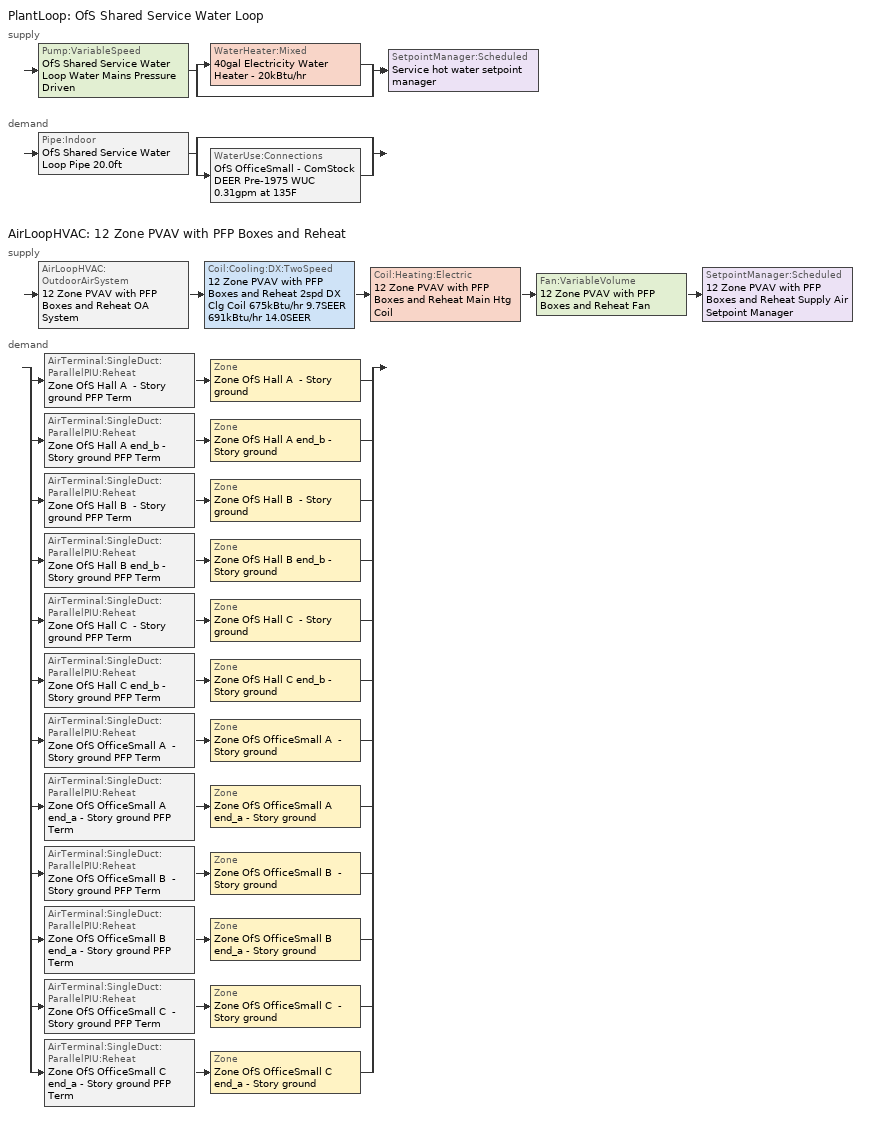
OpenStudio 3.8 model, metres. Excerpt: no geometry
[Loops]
PlantLoop 'OfS Shared Service Water Loop'
 supply: Pump:VariableSpeed 'OfS Shared Service Water Loop Water Mains Pressure Driven' > split
  | WaterHeater:Mixed '40gal Electricity Water Heater - 20kBtu/hr'
  | bypass
  join > SetpointManager:Scheduled 'Service hot water setpoint manager'
 demand: Pipe:Indoor 'OfS Shared Service Water Loop Pipe 20.0ft' > split
  | bypass
  | WaterUse:Connections 'OfS OfficeSmall - ComStock DEER Pre-1975 WUC 0.31gpm at 135F'
AirLoopHVAC '12 Zone PVAV with PFP Boxes and Reheat'
 supply: AirLoopHVAC:OutdoorAirSystem '12 Zone PVAV with PFP Boxes and Reheat OA System' > Coil:Cooling:DX:TwoSpeed '12 Zone PVAV with PFP Boxes and Reheat 2spd DX Clg Coil 675kBtu/hr 9.7SEER 691kBtu/hr 14.0SEER' > Coil:Heating:Electric '12 Zone PVAV with PFP Boxes and Reheat Main Htg Coil' > Fan:VariableVolume '12 Zone PVAV with PFP Boxes and Reheat Fan' > SetpointManager:Scheduled '12 Zone PVAV with PFP Boxes and Reheat Supply Air Setpoint Manager'
 demand: split
  | AirTerminal:SingleDuct:ParallelPIU:Reheat 'Zone OfS Hall A  - Story ground PFP Term' > Zone 'Zone OfS Hall A  - Story ground'
  | AirTerminal:SingleDuct:ParallelPIU:Reheat 'Zone OfS Hall A end_b - Story ground PFP Term' > Zone 'Zone OfS Hall A end_b - Story ground'
  | AirTerminal:SingleDuct:ParallelPIU:Reheat 'Zone OfS Hall B  - Story ground PFP Term' > Zone 'Zone OfS Hall B  - Story ground'
  | AirTerminal:SingleDuct:ParallelPIU:Reheat 'Zone OfS Hall B end_b - Story ground PFP Term' > Zone 'Zone OfS Hall B end_b - Story ground'
  | AirTerminal:SingleDuct:ParallelPIU:Reheat 'Zone OfS Hall C  - Story ground PFP Term' > Zone 'Zone OfS Hall C  - Story ground'
  | AirTerminal:SingleDuct:ParallelPIU:Reheat 'Zone OfS Hall C end_b - Story ground PFP Term' > Zone 'Zone OfS Hall C end_b - Story ground'
  | AirTerminal:SingleDuct:ParallelPIU:Reheat 'Zone OfS OfficeSmall A  - Story ground PFP Term' > Zone 'Zone OfS OfficeSmall A  - Story ground'
  | AirTerminal:SingleDuct:ParallelPIU:Reheat 'Zone OfS OfficeSmall A end_a - Story ground PFP Term' > Zone 'Zone OfS OfficeSmall A end_a - Story ground'
  | AirTerminal:SingleDuct:ParallelPIU:Reheat 'Zone OfS OfficeSmall B  - Story ground PFP Term' > Zone 'Zone OfS OfficeSmall B  - Story ground'
  | AirTerminal:SingleDuct:ParallelPIU:Reheat 'Zone OfS OfficeSmall B end_a - Story ground PFP Term' > Zone 'Zone OfS OfficeSmall B end_a - Story ground'
  | AirTerminal:SingleDuct:ParallelPIU:Reheat 'Zone OfS OfficeSmall C  - Story ground PFP Term' > Zone 'Zone OfS OfficeSmall C  - Story ground'
  | AirTerminal:SingleDuct:ParallelPIU:Reheat 'Zone OfS OfficeSmall C end_a - Story ground PFP Term' > Zone 'Zone OfS OfficeSmall C end_a - Story ground'
[SizingPeriod:DesignDay] Barometric Pressure {Pa}=94458; Wind Speed {m/s}=4.8; Wind Direction {deg}=290; Rain Indicator=No; Snow Indicator=No; Day of Month=21; Day Type=SummerDesignDay; Daylight Saving Time Indicator=No; Humidity Condition Type=Wetbulb; Dry-Bulb Temperature Range Modifier Type=DefaultMultipliers; Solar Model Indicator=ASHRAETau
Name | Maximum Dry-Bulb Temperature {C} | Daily Dry-Bulb Temperature Range {deltaC} | Month | Wetbulb or DewPoint at Maximum Dry-Bulb {C} | ASHRAE Clear Sky Optical Depth for Beam Irradiance | ASHRAE Clear Sky Optical Depth for Diffuse Irradiance
Barstow Daggett October .4% Condns DB=>MCWB 1 | 36.3 | 15.3 | 10 | 17.2 | 0.325 | 2.491
Barstow Daggett September .4% Condns DB=>MCWB 1 | 40.8 | 16.2 | 9 | 19.4 | 0.315 | 2.542
[Construction]
Uninsulated copper pipe 0.75in type L: Copper pipe 0.75in type L
[Material]
Copper pipe 0.75in type L: Roughness=Smooth; Thickness {m}=0.001143; Conductivity {W/m-K}=386; Density {kg/m3}=8906.27; Specific Heat {J/kg-K}=385.1856; Thermal Absorptance=0.9; Solar Absorptance=0.7; Visible Absorptance=0.7
[Sizing:Zone] Zone Cooling Design Supply Air Temperature Input Method=SupplyAirTemperature; Zone Cooling Design Supply Air Temperature {C}=12.7778; Zone Cooling Design Supply Air Temperature Difference {deltaC}=11.11; Zone Heating Design Supply Air Temperature Input Method=SupplyAirTemperature; Zone Heating Design Supply Air Temperature {C}=40; Zone Heating Design Supply Air Temperature Difference {deltaC}=11.11; Zone Cooling Design Supply Air Humidity Ratio {kg-H2O/kg-air}=0.0085; Zone Heating Design Supply Air Humidity Ratio {kg-H2O/kg-air}=0.008; Cooling Design Air Flow Method=DesignDay; Heating Design Air Flow Method=DesignDay; Account for Dedicated Outdoor Air System=No; Dedicated Outdoor Air System Control Strategy=NeutralSupplyAir; Dedicated Outdoor Air Low Setpoint Temperature for Design {C}=autosize; Dedicated Outdoor Air High Setpoint Temperature for Design {C}=autosize; Zone Load Sizing Method=Sensible Load Only No Latent Load; Zone Latent Cooling Design Supply Air Humidity Ratio Input Method=HumidityRatioDifference; Zone Cooling Design Supply Air Humidity Ratio Difference {kgWater/kgDryAir}=0.005; Zone Latent Heating Design Supply Air Humidity Ratio Input Method=HumidityRatioDifference; Zone Humidification Design Supply Air Humidity Ratio Difference {kgWater/kgDryAir}=0.005
Zone OfS OfficeSmall A end_a - Story ground; Zone OfS OfficeSmall B end_a - Story ground; Zone OfS OfficeSmall C end_a - Story ground; Zone OfS OfficeSmall A  - Story ground; Zone OfS OfficeSmall B  - Story ground; Zone OfS OfficeSmall C  - Story ground; Zone OfS Hall A  - Story ground; Zone OfS Hall B  - Story ground; Zone OfS Hall C  - Story ground; Zone OfS Hall A end_b - Story ground; Zone OfS Hall B end_b - Story ground; Zone OfS Hall C end_b - Story ground
[Zone equipment]
Zone OfS OfficeSmall A end_a - Story ground: Zone OfS OfficeSmall A end_a - Story ground PFP Term
Zone OfS OfficeSmall B end_a - Story ground: Zone OfS OfficeSmall B end_a - Story ground PFP Term
Zone OfS OfficeSmall C end_a - Story ground: Zone OfS OfficeSmall C end_a - Story ground PFP Term
Zone OfS OfficeSmall A  - Story ground: Zone OfS OfficeSmall A  - Story ground PFP Term
Zone OfS OfficeSmall B  - Story ground: Zone OfS OfficeSmall B  - Story ground PFP Term
Zone OfS OfficeSmall C  - Story ground: Zone OfS OfficeSmall C  - Story ground PFP Term
Zone OfS Hall A  - Story ground: Zone OfS Hall A  - Story ground PFP Term
Zone OfS Hall B  - Story ground: Zone OfS Hall B  - Story ground PFP Term
Zone OfS Hall C  - Story ground: Zone OfS Hall C  - Story ground PFP Term
Zone OfS Hall A end_b - Story ground: Zone OfS Hall A end_b - Story ground PFP Term
Zone OfS Hall B end_b - Story ground: Zone OfS Hall B end_b - Story ground PFP Term
Zone OfS Hall C end_b - Story ground: Zone OfS Hall C end_b - Story ground PFP Term
[WaterUse:Connections]
OfS OfficeSmall - ComStock DEER Pre-1975 WUC 0.31gpm at 135F: Drain Water Heat Exchanger Type=None; Drain Water Heat Exchanger Destination=Plant; Water Use Equipment Name 1=OfS OfficeSmall - ComStock DEER Pre-1975 Service Water Use 0.31gpm at 135F
[WaterUse:Equipment:Definition]
OfS OfficeSmall - ComStock DEER Pre-1975 Service Water Use Def 0.31gpm: Peak Flow Rate {m3/s}=1.98676e-05; Target Temperature Schedule=Mixed Water At Faucet Temp - 135F; Sensible Fraction Schedule=Fraction Sensible - 0.2; Latent Fraction Schedule=Fraction Latent - 0.05
[WaterUse:Equipment]
OfS OfficeSmall - ComStock DEER Pre-1975 Service Water Use 0.31gpm at 135F: Water Use Equipment Definition=OfS OfficeSmall - ComStock DEER Pre-1975 Service Water Use Def 0.31gpm; Flow Rate Fraction Schedule=D_OfS_All_DHW_DHW_Yr
[PlantLoop]
OfS Shared Service Water Loop: Glycol Concentration=0; Maximum Loop Temperature {C}=60; Minimum Loop Temperature {C}=10; Maximum Loop Flow Rate {m3/s}=1.98676e-05; Plant Loop Volume {m3}=0.00238411; Load Distribution Scheme=Optimal
[Sizing:Plant]
OfS Shared Service Water Loop: Loop Type=Heating; Design Loop Exit Temperature {C}=60; Loop Design Temperature Difference {deltaC}=5; Sizing Option=NonCoincident; Zone Timesteps in Averaging Window=1; Coincident Sizing Factor Mode=None
[SetpointManager:Scheduled] Control Variable=Temperature
Name | Schedule | Setpoint Node or NodeList
Service hot water setpoint manager | Service Water Loop Temp - 140F | OfS Shared Service Water Loop Supply Outlet Node
12 Zone PVAV with PFP Boxes and Reheat Supply Air Setpoint Manager | Supply Air Temp - 55.0F | 12 Zone PVAV with PFP Boxes and Reheat Supply Outlet Node
[Pump:VariableSpeed]
OfS Shared Service Water Loop Water Mains Pressure Driven: Rated Flow Rate {m3/s}=1.98676e-05; Rated Pump Head {Pa}=0.001; Rated Power Consumption {W}=2.54713e-08; Motor Efficiency=1; Coefficient 1 of the Part Load Performance Curve=0; Coefficient 2 of the Part Load Performance Curve=3.2485; Coefficient 3 of the Part Load Performance Curve=-4.7443; Coefficient 4 of the Part Load Performance Curve=2.5294; Pump Control Type=Intermittent; Skin Loss Radiative Fraction=0.5; Design Power Sizing Method=PowerPerFlowPerPressure; Design Electric Power per Unit Flow Rate {W/(m3/s)}=348701.1; Design Shaft Power per Unit Flow Rate per Unit Head {W-s/m3-Pa}=1.28205; Design Minimum Flow Rate Fraction=0
[WaterHeater:Mixed]
40gal Electricity Water Heater - 20kBtu/hr: Tank Volume {m3}=0.151416; Setpoint Temperature Schedule=Service Water Loop Temp - 140F; Deadband Temperature Difference {deltaC}=2; Maximum Temperature Limit {C}=60; Heater Control Type=Cycle; Heater Maximum Capacity {W}=5814.3; Heater Fuel Type=Electricity; Heater Thermal Efficiency=1; Off Cycle Parasitic Fuel Consumption Rate {W}=0; Off Cycle Parasitic Fuel Type=Electricity; Off Cycle Parasitic Heat Fraction to Tank=0.8; On Cycle Parasitic Fuel Consumption Rate {W}=0; On Cycle Parasitic Fuel Type=Electricity; Ambient Temperature Indicator=Schedule; Ambient Temperature Schedule=Water Heater Ambient Temp Schedule 71.6F; Off Cycle Loss Coefficient to Ambient Temperature {W/K}=1.053; On Cycle Loss Coefficient to Ambient Temperature {W/K}=1.053; Use Side Effectiveness=1; Source Side Effectiveness=1; Use Side Design Flow Rate {m3/s}=autosize; Source Side Design Flow Rate {m3/s}=autosize; Indirect Water Heating Recovery Time {hr}=1.5; Source Side Flow Control Mode=IndirectHeatPrimarySetpoint
[WaterHeater:Sizing]
40gal Electricity Water Heater - 20kBtu/hr: Design Mode=PeakDraw; Time Storage Can Meet Peak Draw {hr}=0.538503; Time for Tank Recovery {hr}=0; Nominal Tank Volume for Autosizing Plant Connections {m3}=1
[Pipe:Indoor]
OfS Shared Service Water Loop Pipe 20.0ft: Construction=Uninsulated copper pipe 0.75in type L; Environment Type=Schedule; Ambient Temperature Schedule=OfS Shared Service Water Loop Piping Air Temp - 70F; Ambient Air Velocity Schedule=OfS Shared Service Water Loop Piping Air Velocity - 0.67mph; Pipe Inside Diameter {m}=0.019939; Pipe Length {m}=6.096
[AirLoopHVAC]
12 Zone PVAV with PFP Boxes and Reheat: Availability Schedule=Always On Discrete; Design Supply Air Flow Rate {m3/s}=11.519; Design Return Air Flow Fraction of Supply Air Flow=1
[Sizing:System]
12 Zone PVAV with PFP Boxes and Reheat: Type of Load to Size On=Sensible; Design Outdoor Air Flow Rate {m3/s}=11.519; Central Heating Maximum System Air Flow Ratio=0.3; Preheat Design Temperature {C}=7.22222; Preheat Design Humidity Ratio {kg-H2O/kg-Air}=0.008; Precool Design Temperature {C}=12.7778; Precool Design Humidity Ratio {kg-H2O/kg-Air}=0.008; Central Cooling Design Supply Air Temperature {C}=12.7778; Central Heating Design Supply Air Temperature {C}=12.7778; Sizing Option=Coincident; 100% Outdoor Air in Cooling=No; 100% Outdoor Air in Heating=No; Central Cooling Design Supply Air Humidity Ratio {kg-H2O/kg-Air}=0.0085; Central Heating Design Supply Air Humidity Ratio {kg-H2O/kg-Air}=0.008; Cooling Design Air Flow Method=DesignDay; Heating Design Air Flow Method=DesignDay; System Outdoor Air Method=ZoneSum; Zone Maximum Outdoor Air Fraction=1; Cooling Supply Air Flow Rate Per Floor Area {m3/s-m2}=0.00996765; Cooling Fraction of Autosized Cooling Supply Air Flow Rate=1; Cooling Supply Air Flow Rate Per Unit Cooling Capacity {m3/s-W}=3.94755e-05; Heating Supply Air Flow Rate Per Floor Area {m3/s-m2}=0.00996765; Heating Fraction of Autosized Heating Supply Air Flow Rate=1; Heating Fraction of Autosized Cooling Supply Air Flow Rate=1; Heating Supply Air Flow Rate Per Unit Heating Capacity {m3/s-W}=3.15882e-05; Cooling Design Capacity Method=CoolingDesignCapacity; Cooling Design Capacity {W}=169901; Cooling Design Capacity Per Floor Area {W/m2}=234.7; Fraction of Autosized Cooling Design Capacity=1; Heating Design Capacity Method=HeatingDesignCapacity; Heating Design Capacity {W}=18543.49; Heating Design Capacity Per Floor Area {W/m2}=157; Fraction of Autosized Heating Design Capacity=1; Central Cooling Capacity Control Method=OnOff; Occupant Diversity=1
[Fan:VariableVolume]
12 Zone PVAV with PFP Boxes and Reheat Fan: Availability Schedule=Always On Discrete; Fan Total Efficiency=0.61165; Pressure Rise {Pa}=1574.24; Maximum Flow Rate {m3/s}=11.519; Fan Power Minimum Flow Rate Input Method=Fraction; Fan Power Minimum Flow Fraction=0.25; Fan Power Minimum Air Flow Rate {m3/s}=0; Motor Efficiency=0.941; Motor In Airstream Fraction=1; Fan Power Coefficient 1=0.189848; Fan Power Coefficient 2=0.31447; Fan Power Coefficient 3=0.495682; Fan Power Coefficient 4=0; Fan Power Coefficient 5=0
[Coil:Heating:Electric] Availability Schedule=Always On Discrete; Efficiency=1
Name | Nominal Capacity {W}
12 Zone PVAV with PFP Boxes and Reheat Main Htg Coil | 15892
Zone OfS Hall A  - Story ground Electric Reheat Coil | 13264.1
Zone OfS Hall A end_b - Story ground Electric Reheat Coil | 5667.91
Zone OfS Hall B  - Story ground Electric Reheat Coil | 38061.4
Zone OfS Hall B end_b - Story ground Electric Reheat Coil | 19531.6
Zone OfS Hall C  - Story ground Electric Reheat Coil | 15053.5
Zone OfS Hall C end_b - Story ground Electric Reheat Coil | 6457.89
Zone OfS OfficeSmall A  - Story ground Electric Reheat Coil | 37266.4
Zone OfS OfficeSmall A end_a - Story ground Electric Reheat Coil | 6591.5
Zone OfS OfficeSmall B  - Story ground Electric Reheat Coil | 113844
Zone OfS OfficeSmall B end_a - Story ground Electric Reheat Coil | 23718.7
Zone OfS OfficeSmall C  - Story ground Electric Reheat Coil | 42877
Zone OfS OfficeSmall C end_a - Story ground Electric Reheat Coil | 7065.65
[Coil:Cooling:DX:TwoSpeed]
12 Zone PVAV with PFP Boxes and Reheat 2spd DX Clg Coil 675kBtu/hr 9.7SEER 691kBtu/hr 14.0SEER: Availability Schedule=Always On Discrete; Rated High Speed Total Cooling Capacity {W}=253157; Rated High Speed Sensible Heat Ratio=0.740921; Rated High Speed COP {W/W}=3.8248; Rated High Speed Air Flow Rate {m3/s}=11.519; Rated High Speed Evaporator Fan Power Per Volume Flow Rate 2017 {W/(m3/s)}=773.3; Rated High Speed Evaporator Fan Power Per Volume Flow Rate 2023 {W/(m3/s)}=934.4; Unit Internal Static Air Pressure {Pa}=773.3; Total Cooling Capacity Function of Temperature Curve=SpltAC2SpLoSEER_ClCap_fT; Total Cooling Capacity Function of Flow Fraction Curve=DXCOOL-NECB2011-REF-CAPFFLOW; Energy Input Ratio Function of Temperature Curve=SpltAC2SpLoSEER_EIR_fT; Energy Input Ratio Function of Flow Fraction Curve=DXCOOL-NECB2011-REF-COOLEIRFFLOW; Part Load Fraction Correlation Curve=DXCOOL-NECB2011-REF-COOLPLFFPLR; Rated Low Speed Total Cooling Capacity {W}=84377.4; Rated Low Speed Sensible Heat Ratio=0.69; Rated Low Speed COP {W/W}=3.8248; Rated Low Speed Air Flow Rate {m3/s}=3.83929; Rated Low Speed Evaporator Fan Power Per Volume Flow Rate 2017 {W/(m3/s)}=773.3; Rated Low Speed Evaporator Fan Power Per Volume Flow Rate 2023 {W/(m3/s)}=934.4; Low Speed Total Cooling Capacity Function of Temperature Curve=SpltAC2SpLoSEER_ClCap_fT; Low Speed Energy Input Ratio Function of Temperature Curve=SpltAC2SpLoSEER_EIR_fT; Condenser Type=AirCooled; Minimum Outdoor Dry-Bulb Temperature for Compressor Operation {C}=-25; High Speed Evaporative Condenser Effectiveness=0.9; High Speed Evaporative Condenser Air Flow Rate {m3/s}=Autosize; High Speed Evaporative Condenser Pump Rated Power Consumption {W}=Autosize; Low Speed Evaporative Condenser Effectiveness=0.9; Low Speed Evaporative Condenser Air Flow Rate {m3/s}=Autosize; Low Speed Evaporative Condenser Pump Rated Power Consumption {W}=Autosize; Basin Heater Capacity {W/K}=0; Basin Heater Setpoint Temperature {C}=2
[Controller:OutdoorAir]
12 Zone PVAV with PFP Boxes and Reheat OA Controller: Minimum Outdoor Air Flow Rate {m3/s}=1.70125; Maximum Outdoor Air Flow Rate {m3/s}=11.519; Economizer Control Type=FixedDryBulb; Economizer Control Action Type=ModulateFlow; Economizer Maximum Limit Dry-Bulb Temperature {C}=10.88; Economizer Maximum Limit Enthalpy {J/kg}=65128; Lockout Type=LockoutWithCompressor; Minimum Limit Type=FixedMinimum; Minimum Outdoor Air Schedule=12 Zone PVAV with PFP Boxes and Reheat_night_ventcycle_schedule; Controller Mechanical Ventilation=12 Zone PVAV with PFP Boxes and Reheat Vent Controller; High Humidity Control=No; Heat Recovery Bypass Control Type=BypassWhenWithinEconomizerLimits; Economizer Operation Staging=InterlockedWithMechanicalCooling
[Controller:MechanicalVentilation]
12 Zone PVAV with PFP Boxes and Reheat Vent Controller: Availability Schedule=Always On Discrete; System Outdoor Air Method=ZoneSum
[AirLoopHVAC:OutdoorAirSystem]
12 Zone PVAV with PFP Boxes and Reheat OA System: Controller=12 Zone PVAV with PFP Boxes and Reheat OA Controller
[Fan:ConstantVolume] Availability Schedule=Always On Discrete; Fan Total Efficiency=0.4675; Pressure Rise {Pa}=0; Motor Efficiency=0.85; Motor In Airstream Fraction=1
Name | Maximum Flow Rate {m3/s}
Zone OfS Hall A  - Story ground PFP Term Fan | 0.479444
Zone OfS Hall A end_b - Story ground PFP Term Fan | 0.21357
Zone OfS Hall B  - Story ground PFP Term Fan | 1.23299
Zone OfS Hall B end_b - Story ground PFP Term Fan | 0.706319
Zone OfS Hall C  - Story ground PFP Term Fan | 0.553687
Zone OfS Hall C end_b - Story ground PFP Term Fan | 0.246292
Zone OfS OfficeSmall A  - Story ground PFP Term Fan | 1.36591
Zone OfS OfficeSmall A end_a - Story ground PFP Term Fan | 0.251825
Zone OfS OfficeSmall B  - Story ground PFP Term Fan | 3.84798
Zone OfS OfficeSmall B end_a - Story ground PFP Term Fan | 0.880004
Zone OfS OfficeSmall C  - Story ground PFP Term Fan | 1.59855
Zone OfS OfficeSmall C end_a - Story ground PFP Term Fan | 0.271459
[AirTerminal:SingleDuct:ParallelPIU:Reheat] Availability Schedule=Always On Discrete; Maximum Hot Water or Steam Flow Rate {m3/s}=Autosize; Minimum Hot Water or Steam Flow Rate {m3/s}=0; Convergence Tolerance=0.001
Name | Maximum Primary Air Flow Rate {m3/s} | Maximum Secondary Air Flow Rate {m3/s} | Minimum Primary Air Flow Fraction | Fan On Flow Fraction | Fan | Reheat Coil
Zone OfS Hall A  - Story ground PFP Term | 0.479444 | 0.479444 | 0.109349 | 0.109349 | Zone OfS Hall A  - Story ground PFP Term Fan | Zone OfS Hall A  - Story ground Electric Reheat Coil
Zone OfS Hall A end_b - Story ground PFP Term | 0.21357 | 0.21357 | 0.0745808 | 0.0745808 | Zone OfS Hall A end_b - Story ground PFP Term Fan | Zone OfS Hall A end_b - Story ground Electric Reheat Coil
Zone OfS Hall B  - Story ground PFP Term | 1.23299 | 1.23299 | 0.205426 | 0.205426 | Zone OfS Hall B  - Story ground PFP Term Fan | Zone OfS Hall B  - Story ground Electric Reheat Coil
Zone OfS Hall B end_b - Story ground PFP Term | 0.706319 | 0.706319 | 0.108951 | 0.108951 | Zone OfS Hall B end_b - Story ground PFP Term Fan | Zone OfS Hall B end_b - Story ground Electric Reheat Coil
Zone OfS Hall C  - Story ground PFP Term | 0.553687 | 0.553687 | 0.0946862 | 0.0946862 | Zone OfS Hall C  - Story ground PFP Term Fan | Zone OfS Hall C  - Story ground Electric Reheat Coil
Zone OfS Hall C end_b - Story ground PFP Term | 0.246292 | 0.246292 | 0.064672 | 0.064672 | Zone OfS Hall C end_b - Story ground PFP Term Fan | Zone OfS Hall C end_b - Story ground Electric Reheat Coil
Zone OfS OfficeSmall A  - Story ground PFP Term | 1.36591 | 1.36591 | 0.0976182 | 0.0976182 | Zone OfS OfficeSmall A  - Story ground PFP Term Fan | Zone OfS OfficeSmall A  - Story ground Electric Reheat Coil
Zone OfS OfficeSmall A end_a - Story ground PFP Term | 0.251825 | 0.251825 | 0.063251 | 0.063251 | Zone OfS OfficeSmall A end_a - Story ground PFP Term Fan | Zone OfS OfficeSmall A end_a - Story ground Electric Reheat Coil
Zone OfS OfficeSmall B  - Story ground PFP Term | 3.84798 | 3.84798 | 0.167412 | 0.167412 | Zone OfS OfficeSmall B  - Story ground PFP Term Fan | Zone OfS OfficeSmall B  - Story ground Electric Reheat Coil
Zone OfS OfficeSmall B end_a - Story ground PFP Term | 0.880004 | 0.880004 | 0.0874474 | 0.0874474 | Zone OfS OfficeSmall B end_a - Story ground PFP Term Fan | Zone OfS OfficeSmall B end_a - Story ground Electric Reheat Coil
Zone OfS OfficeSmall C  - Story ground PFP Term | 1.59855 | 1.59855 | 0.0834121 | 0.0834121 | Zone OfS OfficeSmall C  - Story ground PFP Term Fan | Zone OfS OfficeSmall C  - Story ground Electric Reheat Coil
Zone OfS OfficeSmall C end_a - Story ground PFP Term | 0.271459 | 0.271459 | 0.0586763 | 0.0586763 | Zone OfS OfficeSmall C end_a - Story ground PFP Term Fan | Zone OfS OfficeSmall C end_a - Story ground Electric Reheat Coil
[EnergyManagementSystem:Program]
SYS12ZonePVAVwithPFPBoxesandReheatOptimumStartProg0_1: IF DaylightSavings==0 && DayOfWeek>1 && Hour==5 && OAT_1<23.9 && OAT_1>1.7; SET SYS12ZonePVAVwithPFPBoxesandReheatClgSch0_1 = 29.4; SET SYS12ZonePVAVwithPFPBoxesandReheatHtgSch0_1 = 15.6; ELSEIF DaylightSavings==0 && DayOfWeek==1 && Hour==7 && OAT_1<23.9 && OAT_1>1.7; SET SYS12ZonePVAVwithPFPBoxesandReheatClgSch0_1 = 29.4; SET SYS12ZonePVAVwithPFPBoxesandReheatHtgSch0_1 = 15.6; ELSEIF DaylightSavings==1 && DayOfWeek>1 && Hour==4 && OAT_1<23.9 && OAT_1>1.7; SET SYS12ZonePVAVwithPFPBoxesandReheatClgSch0_1 = 29.4; SET SYS12ZonePVAVwithPFPBoxesandReheatHtgSch0_1 = 15.6; ELSEIF DaylightSavings==1 && DayOfWeek==1 && Hour==6 && OAT_1<23.9 && OAT_1>1.7; SET SYS12ZonePVAVwithPFPBoxesandReheatClgSch0_1 = 29.4; SET SYS12ZonePVAVwithPFPBoxesandReheatHtgSch0_1 = 15.6; ELSE; SET SYS12ZonePVAVwithPFPBoxesandReheatClgSch0_1 = NULL; SET SYS12ZonePVAVwithPFPBoxesandReheatHtgSch0_1 = NULL; ENDIF
[EnergyManagementSystem:ProgramCallingManager]
SYS12ZonePVAVwithPFPBoxesandReheatOptimumStartCallingManager0: BeginTimestepBeforePredictor; SYS12ZonePVAVwithPFPBoxesandReheatOptimumStartProg0
SYS12ZonePVAVwithPFPBoxesandReheatOptimumStartCallingManager0 1: BeginTimestepBeforePredictor; SYS12ZonePVAVwithPFPBoxesandReheatOptimumStartProg0_1
[Schedule:Ruleset]
D_OfS_All_DHW_DHW_Yr: Default Day Schedule=D_OfS_All_DHW_DHW_Yr Default; Summer Design Day Schedule=D_OfS_All_DHW_DHW_Yr Summer Design Day; Winter Design Day Schedule=D_OfS_All_DHW_DHW_Yr Winter Design Day
Fraction Sensible - 0.2: Default Day Schedule=Fraction Sensible - 0.2 Default
Fraction Latent - 0.05: Default Day Schedule=Fraction Latent - 0.05 Default
Mixed Water At Faucet Temp - 135F: Default Day Schedule=Mixed Water At Faucet Temp - 135F Default
Service Water Loop Temp - 140F: Default Day Schedule=Service Water Loop Temp - 140F Default
Water Heater Ambient Temp Schedule 71.6F: Default Day Schedule=Water Heater Ambient Temp Schedule 71.6F Default
OfS Shared Service Water Loop Piping Air Temp - 70F: Default Day Schedule=OfS Shared Service Water Loop Piping Air Temp - 70F Default
OfS Shared Service Water Loop Piping Air Velocity - 0.67mph: Default Day Schedule=OfS Shared Service Water Loop Piping Air Velocity - 0.67mph Default
Supply Air Temp - 55.0F: Default Day Schedule=Supply Air Temp - 55.0F Default
[Schedule:Day]
D_OfS_All_DHW_DHW_Yr Default: No, 6, 30, 0, 6, 45, 0.075, 7, 0, 0.15, 7, 15, 0.225, 7, 30, 0.3, 7, 45, 0.475, 8, 0, 0.65, 8, 15, 0.825, 8, 30, 1, 10, 30, 1, 10, 45, 0.95, 11, 0, 0.9, 11, 15, 0.85, 11, 30, 0.8, 11, 45, 0.7, 12, 0, 0.6, 12, 15, 0.5, 12, 30, 0.4, 12, 45, 0.5, 13, 0, 0.6, 13, 15, 0.7, 13, 30, 0.8, 13, 45, 0.85, 14, 0, 0.9, 14, 15, 0.95, 14, 30, 1, 16, 30, 1, 16, 45, 0.775, 17, 0, 0.55, 17, 15, 0.325, 17, 30, 0.1, 17, 45, 0.075, 18, 0, 0.05, 18, 15, 0.025, 18, 30, 0, 24, 0, 0
D_OfS_All_DHW_DHW_Yr Sat Day: No, 6, 30, 0, 6, 45, 0.0225, 7, 0, 0.045, 7, 15, 0.0675, 7, 30, 0.09, 7, 45, 0.1175, 8, 0, 0.145, 8, 15, 0.1725, 8, 30, 0.2, 11, 30, 0.2, 11, 45, 0.175, 12, 0, 0.15, 12, 15, 0.125, 12, 30, 0.1, 12, 45, 0.125, 13, 0, 0.15, 13, 15, 0.175, 13, 30, 0.2, 15, 0, 0.2, 15, 15, 0.1875, 15, 30, 0.175, 15, 45, 0.1625, 16, 0, 0.15, 16, 15, 0.1375, 16, 30, 0.125, 16, 45, 0.1125, 17, 0, 0.1, 17, 15, 0.0875, 17, 30, 0.075, 17, 45, 0.0625, 18, 0, 0.05, 18, 15, 0.0375, 18, 30, 0.025, 18, 45, 0.0125, 19, 0, 0, 24, 0, 0
D_OfS_All_DHW_DHW_Yr Summer Design Day; D_OfS_All_DHW_DHW_Yr Winter Design Day: No, 7, 0, 0, 8, 0, 0.3, 11, 0, 1, 12, 0, 0.8, 13, 0, 0.4, 14, 0, 0.8, 17, 0, 1, 18, 0, 0.1, 24, 0, 0
D_OfS_All_DHW_DHW_Yr Sun Day: No, 24, 0, 0
Fraction Sensible - 0.2 Default: 24, 0, 0.2
Fraction Latent - 0.05 Default: 24, 0, 0.05
Mixed Water At Faucet Temp - 135F Default: 24, 0, 57.2222
Service Water Loop Temp - 140F Default: 24, 0, 60
Water Heater Ambient Temp Schedule 71.6F Default: 24, 0, 22
OfS Shared Service Water Loop Piping Air Temp - 70F Default: 24, 0, 21.1111
OfS Shared Service Water Loop Piping Air Velocity - 0.67mph Default: 24, 0, 0.3
Supply Air Temp - 55.0F Default; Supply Air Temp - 55.0F Default 1; Supply Air Temp - 55.0F Default 2: 24, 0, 12.7778
[Schedule:Rule] Date Specification Type=DateRange; Start Month=1; End Month=12
Name | Schedule Ruleset | Rule Order | Day Schedule | Apply Saturday | Start Day | End Day | Apply Sunday
Schedule Rule 15 | D_OfS_All_DHW_DHW_Yr | 1 | D_OfS_All_DHW_DHW_Yr Sat Day | Yes | 1 | 31
Schedule Rule 16 | D_OfS_All_DHW_DHW_Yr | 0 | D_OfS_All_DHW_DHW_Yr Sun Day |  | 1 | 31 | Yes
Schedule Rule 17 | Supply Air Temp - 55.0F | 1 | Supply Air Temp - 55.0F Default 1 | Yes | 6 | 29
Schedule Rule 20 | Supply Air Temp - 55.0F | 0 | Supply Air Temp - 55.0F Default 2 |  | 7 | 30 | Yes
[Schedule:Constant] Value=1
Always On Discrete; 12 Zone PVAV with PFP Boxes and Reheat_night_ventcycle_schedule
[Curve:Biquadratic] Minimum Value of x=7.22222; Maximum Value of x=29.44444; Minimum Value of y=-23.333; Maximum Value of y=46.11111
Name | Coefficient1 Constant | Coefficient2 x | Coefficient3 x**2 | Coefficient4 y | Coefficient5 y**2 | Coefficient6 x*y
SpltAC2SpLoSEER_ClCap_fT | 1.54887 | -0.0648072 | 0.00310068 | -0.000425376 | -2.55e-05 | -0.00060264
SpltAC2SpLoSEER_EIR_fT | -0.281376 | 0.134309 | -0.0036936 | -0.0173736 | 0.00096552 | -0.00075168
[Curve:Quadratic] Coefficient1 Constant=1; Coefficient2 x=0; Coefficient3 x**2=0; Minimum Value of x=0; Maximum Value of x=1
DXCOOL-NECB2011-REF-CAPFFLOW; DXCOOL-NECB2011-REF-COOLEIRFFLOW
[Curve:Cubic]
DXCOOL-NECB2011-REF-COOLPLFFPLR: Coefficient1 Constant=0.0277; Coefficient2 x=4.9151; Coefficient3 x**2=-8.184; Coefficient4 x**3=4.2702; Minimum Value of x=0.7; Maximum Value of x=1
